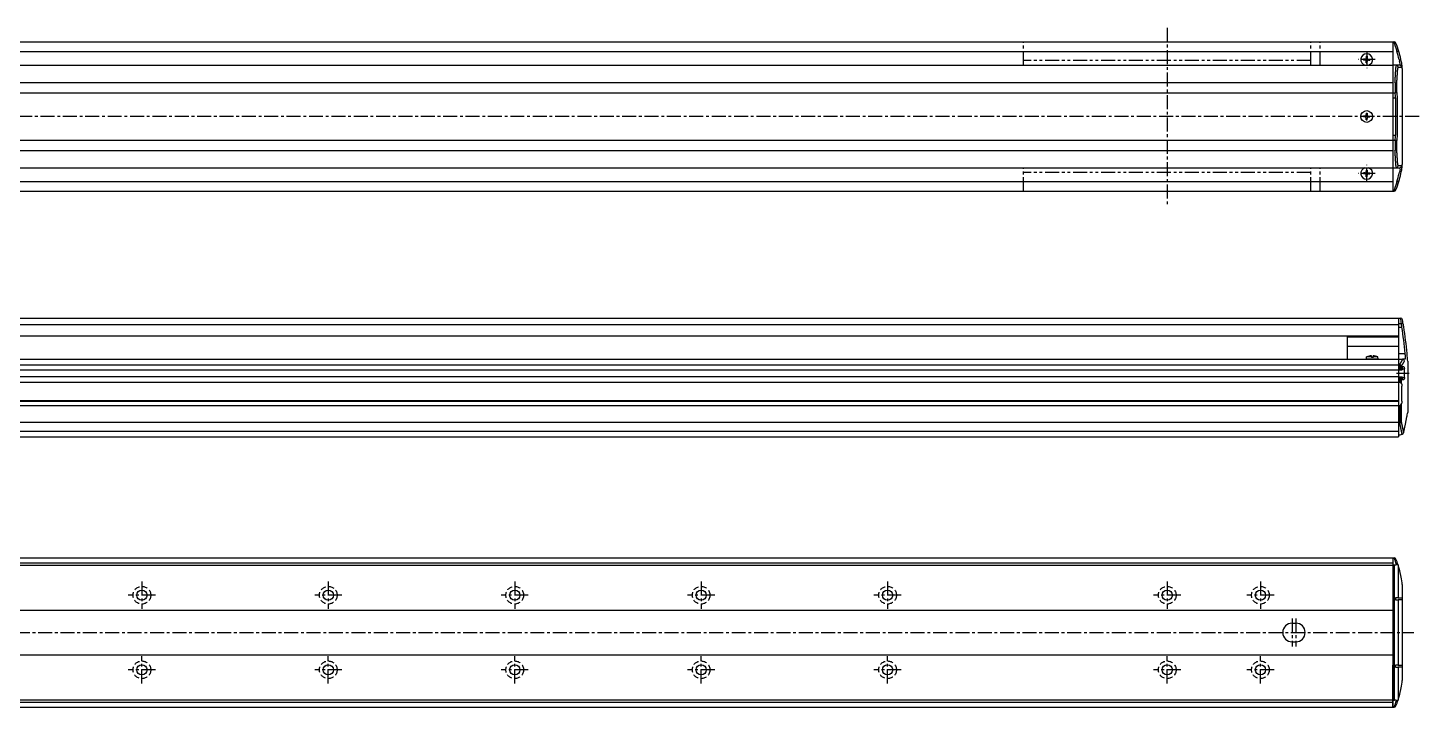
# Model space of a CAD drawing. Extents: x -708 to 784, y 143 to 576.
# Drawn here: x 38 to 784, y 212 to 576 of the extents above; entities that cross this region are included whole.
import ezdxf

# ---------------------------------------------------------------- set-up
doc = ezdxf.new("R2010")
doc.units = 0
for name, pattern in [('CENTER', [12, 7.5, -1.5, 1.5, -1.5]), ('DASHED', [4.5, 3, -1.5]), ('PHANTOM', [15, 7.5, -1.5, 1.5, -1.5, 1.5, -1.5])]:
    doc.linetypes.add(name, pattern=pattern)
doc.layers.get('0').update_dxf_attribs({"linetype": 'CONTINUOUS'})
doc.layers.add('CENTER', color=1, linetype='CENTER')

# ---------------------------------------------------------------- blocks, each defined once
blk = doc.blocks.new('DTL0004')
at = {"color": 0, "linetype": 'CONTINUOUS'}
for p, q in [((-3.15, 0), (-3.04, 1.3)), ((3.15, 0), (-3.15, 0)), ((-0.4, 1.3), (-3.04, 1.3)), ((-0.4, 1.89), (-0.4, 0.9)), ((0.4, 0.9), (-0.4, 0.9)), ((0.4, 1.89), (0.4, 0.9)), ((3.04, 1.3), (0.4, 1.3)), ((3.15, 0), (3.04, 1.3))]:
    blk.add_line(p, q, dxfattribs=at)
for start, end in [(92.87228, 112.35653), (67.64347, 87.12772)]:
    blk.add_arc((0, -6.08), 7.98, start, end, dxfattribs=at)
at = {"color": 0}
blk.add_point((0, 0), dxfattribs=at)
blk.add_point((0, 0), dxfattribs=at)

msp = doc.modelspace()

# ---------------------------------------------------------------- linework, layer by layer
at = {"color": 7, "linetype": 'CONTINUOUS'}
for p, q in [((-537.79, 568.36), (770.21, 568.36)), ((770.21, 568.36), (770.21, 488.36)), ((770.21, 568.36), (770.79, 568.36)), ((770.99, 568.36), (770.79, 568.36)), ((-223.79, 563.16), (770.21, 563.16)), ((755.96, 560.61), (755.96, 559.86)), ((755.96, 560.61), (756.46, 560.61)), ((756.46, 560.61), (756.46, 559.86)), ((772.6, 563.19), (772.45, 563.17)), ((-537.79, 555.86), (770.21, 555.86)), ((754.46, 559.11), (754.46, 558.61)), ((755.21, 559.11), (754.46, 559.11)), ((755.21, 558.61), (754.46, 558.61)), ((755.96, 557.11), (755.96, 557.87)), ((755.96, 557.11), (756.46, 557.11)), ((756.46, 557.11), (756.46, 557.87)), ((757.2, 559.11), (757.96, 559.11)), ((757.2, 558.61), (757.96, 558.61)), ((757.96, 559.11), (757.96, 558.61)), ((773.88, 555.86), (770.21, 555.86)), ((773.04, 554.86), (774.87, 554.86)), ((773.59, 558.86), (773.81, 558.13)), ((774.79, 558.09), (774.57, 559.08)), ((775.11, 555.98), (775.11, 555.99)), ((775.21, 554.01), (775.21, 502.71)), ((-537.79, 546.63), (770.21, 546.63)), ((771.39, 546.61), (771.4, 546.61)), ((771.4, 546.61), (771.4, 541.12)), ((772.38, 541.7), (772.38, 546.44)), ((-537.79, 541.1), (770.21, 541.1)), ((770.21, 541.11), (771.29, 541.11)), ((770.21, 538.36), (771.72, 538.36)), ((771.4, 541.12), (771.29, 541.11)), ((771.72, 538.36), (771.72, 518.36)), ((772.71, 518.36), (772.71, 538.36)), ((755.96, 530.11), (755.96, 529.36)), ((755.96, 530.11), (756.46, 530.11)), ((756.46, 530.11), (756.46, 529.36)), ((754.46, 528.61), (754.46, 528.11)), ((755.21, 528.61), (754.46, 528.61)), ((755.21, 528.11), (754.46, 528.11)), ((755.96, 526.61), (755.96, 527.37)), ((755.96, 526.61), (756.46, 526.61)), ((756.46, 526.61), (756.46, 527.37)), ((757.2, 528.61), (757.96, 528.61)), ((757.2, 528.11), (757.96, 528.11)), ((757.96, 528.61), (757.96, 528.11)), ((-537.79, 515.63), (770.21, 515.63)), ((770.21, 518.36), (771.72, 518.36)), ((770.21, 515.61), (771.29, 515.61)), ((771.29, 515.61), (771.4, 515.61)), ((771.4, 515.61), (771.4, 510.11)), ((772.38, 510.29), (772.38, 515.02)), ((-537.79, 510.09), (770.21, 510.09)), ((771.4, 510.11), (771.39, 510.11)), ((-537.79, 500.86), (770.21, 500.86)), ((770.21, 500.86), (773.88, 500.86)), ((774.87, 501.86), (773.04, 501.86)), ((775.11, 500.73), (775.11, 500.75)), ((-223.79, 493.56), (770.21, 493.56)), ((754.46, 498.11), (754.46, 497.61)), ((755.21, 498.11), (754.46, 498.11)), ((755.21, 497.61), (754.46, 497.61)), ((755.96, 499.61), (755.96, 498.86)), ((755.96, 499.61), (756.46, 499.61)), ((755.96, 496.11), (755.96, 496.87)), ((755.96, 496.11), (756.46, 496.11)), ((756.46, 499.61), (756.46, 498.86)), ((756.46, 496.11), (756.46, 496.87)), ((757.2, 498.11), (757.96, 498.11)), ((757.2, 497.61), (757.96, 497.61)), ((757.96, 498.11), (757.96, 497.61)), ((772.6, 493.54), (772.45, 493.56)), ((773.59, 497.86), (773.81, 498.6)), ((774.57, 497.64), (774.79, 498.64)), ((-537.79, 488.36), (770.21, 488.36)), ((770.21, 488.36), (770.79, 488.36)), ((770.79, 488.36), (770.99, 488.36)), ((-223.79, 420.28), (773.21, 420.28)), ((773.21, 420.28), (773.21, 357.78)), ((773.21, 420.28), (773.21, 410.78)), ((773.21, 420.28), (774.39, 420.28)), ((773.21, 420.28), (773.21, 410.78)), ((774.4, 420.28), (774.39, 420.28)), ((-223.79, 416.92), (773.21, 416.92)), ((-223.79, 410.78), (773.21, 410.78)), ((745.71, 410.78), (745.71, 398.28)), ((773.21, 417.39), (774.9, 417.39)), ((773.21, 415.51), (775.06, 415.51)), ((745.71, 410.31), (773.21, 410.31)), ((745.71, 405.32), (773.21, 405.32)), ((-537.79, 398.28), (773.21, 398.28)), ((773.21, 401.28), (776.88, 401.28)), ((773.21, 398.28), (775.45, 398.28)), ((773.21, 398.28), (773.21, 356.78)), ((776.59, 398.28), (775.45, 398.28)), ((775.45, 398.28), (775.6, 398.27)), ((776.81, 398.37), (776.59, 398.28)), ((778.11, 398.6), (778.11, 398.59)), ((778.21, 397.28), (778.21, 369.78)), ((-537.79, 395.28), (773.21, 395.28)), ((-537.79, 392.53), (773.21, 392.53)), ((-537.79, 389.03), (773.21, 389.03)), ((773.21, 395.28), (773.79, 395.28)), ((773.21, 392.68), (775.17, 392.68)), ((773.21, 388.88), (775.17, 388.88)), ((773.79, 395.28), (773.99, 395.26)), ((773.99, 395.26), (773.99, 392.68)), ((773.99, 388.88), (773.99, 386.02)), ((774.92, 392.68), (774.92, 394.7)), ((774.92, 385.21), (774.92, 388.88)), ((776.12, 394.13), (775.17, 394.13)), ((775.17, 394.13), (775.17, 392.68)), ((775.17, 393.13), (776.44, 393.13)), ((775.17, 388.88), (775.17, 387.43)), ((775.17, 388.43), (776.44, 388.43)), ((776.44, 388.43), (776.44, 393.13)), ((-537.79, 386.02), (773.21, 386.02)), ((773.21, 386.02), (773.99, 386.02)), ((775.06, 375.78), (775.06, 383.78)), ((775.17, 387.43), (776.12, 387.43)), ((-537.79, 376.08), (773.21, 376.08)), ((-537.79, 375.78), (773.21, 375.78)), ((-537.79, 373.54), (773.21, 373.54)), ((773.21, 373.54), (773.99, 373.54)), ((773.99, 373.54), (773.99, 364.28)), ((774.92, 364.55), (774.92, 374.35)), ((-537.79, 364.55), (773.21, 364.55)), ((-537.79, 359.78), (773.21, 359.78)), ((773.21, 364.28), (773.93, 364.28)), ((773.99, 364.28), (773.93, 364.28)), ((776.09, 359.31), (776.05, 359.17)), ((-537.79, 356.78), (773.21, 356.78)), ((773.21, 357.78), (774.15, 357.78)), ((-537.79, 291.83), (770.21, 291.83)), ((770.21, 291.83), (770.21, 211.83)), ((770.21, 291.83), (770.21, 269.38)), ((770.21, 291.83), (770.93, 291.83)), ((770.93, 291.83), (770.99, 291.83)), ((-537.79, 289.23), (770.21, 289.23)), ((-537.79, 287.83), (770.21, 287.83)), ((770.21, 288.08), (771.15, 288.08)), ((771.15, 215.58), (771.15, 288.08)), ((773.05, 288.04), (773.09, 287.91)), ((773.09, 287.91), (773.09, 270.33)), ((775.21, 277.48), (775.21, 226.18)), ((770.66, 270.33), (770.21, 270.33)), ((770.21, 269.38), (770.66, 269.37)), ((770.66, 270.33), (770.66, 233.33)), ((773.09, 270.33), (771.71, 270.33)), ((771.71, 270.33), (771.71, 269.33)), ((771.71, 269.33), (773.09, 269.33)), ((773.09, 270.33), (775.04, 270.33)), ((773.09, 269.33), (773.09, 234.33)), ((775.04, 269.33), (773.09, 269.33)), ((775.04, 270.33), (775.21, 270.27)), ((775.21, 269.27), (775.04, 269.33)), ((-537.79, 263.83), (770.21, 263.83)), ((716.21, 256.83), (718.21, 256.83)), ((716.21, 246.83), (718.21, 246.83)), ((-537.79, 239.83), (770.21, 239.83)), ((770.66, 234.29), (770.21, 234.28)), ((770.21, 211.83), (770.21, 234.28)), ((770.66, 233.33), (770.21, 233.33)), ((773.09, 234.33), (771.71, 234.33)), ((771.71, 233.33), (771.71, 234.33)), ((771.71, 233.33), (773.09, 233.33)), ((773.09, 234.33), (775.04, 234.33)), ((773.09, 233.33), (773.09, 215.75)), ((775.04, 233.33), (773.09, 233.33)), ((775.04, 234.33), (775.21, 234.39)), ((775.21, 233.39), (775.04, 233.33)), ((-537.79, 215.83), (770.21, 215.83)), ((-537.79, 214.43), (770.21, 214.43)), ((-537.79, 211.83), (770.21, 211.83)), ((770.21, 215.58), (771.15, 215.58)), ((770.21, 211.83), (770.93, 211.83)), ((770.99, 211.83), (770.93, 211.83)), ((773.09, 215.75), (773.05, 215.62))]:
    msp.add_line(p, q, dxfattribs=at)
at = {"color": 3, "linetype": 'PHANTOM'}
for p, q in [((572.21, 555.86), (572.21, 568.36)), ((726.21, 555.86), (726.21, 568.36)), ((731.21, 555.86), (731.21, 568.36)), ((726.21, 558.36), (572.21, 558.36)), ((572.21, 488.36), (572.21, 500.86)), ((726.21, 488.36), (726.21, 500.86)), ((731.21, 488.36), (731.21, 500.86)), ((726.21, 498.36), (572.21, 498.36))]:
    msp.add_line(p, q, dxfattribs=at)
at = {"color": 7, "linetype": 'CONTINUOUS'}
for points in [[(773.49, 563.19), (773.49, 563.19), (773.48, 563.21), (773.37, 563.27), (773.17, 563.28), (772.9, 563.25), (772.6, 563.19)], [(774.11, 556.67), (774.02, 557.22), (773.81, 558.13)], [(774.11, 500.06), (774.02, 499.5), (773.81, 498.6)], [(773.49, 493.54), (773.49, 493.54), (773.48, 493.52), (773.37, 493.46), (773.17, 493.45), (772.9, 493.48), (772.6, 493.54)], [(775.06, 415.51), (775.02, 415.94), (774.97, 416.56), (774.93, 417.06), (774.9, 417.39)], [(776.81, 398.37), (777.02, 398.77), (777.11, 399.24)], [(776.12, 394.13), (776.13, 394.13), (776.24, 394.06), (776.33, 393.89), (776.39, 393.65), (776.43, 393.36), (776.44, 393.13)], [(776.44, 388.43), (776.43, 388.33), (776.41, 388.01), (776.35, 387.72), (776.25, 387.52), (776.15, 387.43), (776.12, 387.43)], [(774.92, 385.21), (775, 384.72), (775.06, 383.78)], [(775.06, 375.78), (775.04, 375.24), (774.92, 374.35)], [(776.09, 359.31), (777.01, 363.4), (777.79, 367.36)], [(773.05, 288.04), (773.01, 288.14), (772.86, 288.27), (772.6, 288.32), (772.21, 288.25)], [(774.79, 281.56), (774.01, 284.83), (773.09, 287.91)], [(773.09, 215.75), (774.01, 218.84), (774.79, 222.1)], [(772.21, 215.41), (772.42, 215.35), (772.73, 215.35), (772.95, 215.45), (773.05, 215.62)]]:
    msp.add_lwpolyline(points, dxfattribs=at)
for points in [[(771.39, 546.61, 0), (771.39, 546.68, 0), (771.39, 546.74, 0), (771.4, 546.8, 0), (771.4, 546.86, 0), (771.41, 546.92, 0), (771.41, 546.99, 0), (771.41, 547.05, 0), (771.42, 547.11, 0), (771.42, 547.17, 0), (771.43, 547.23, 0), (771.43, 547.29, 0), (771.44, 547.36, 0), (771.44, 547.42, 0), (771.44, 547.48, 0), (771.45, 547.54, 0), (771.45, 547.6, 0), (771.46, 547.67, 0), (771.46, 547.73, 0), (771.46, 547.79, 0), (771.47, 547.85, 0), (771.47, 547.91, 0), (771.48, 547.98, 0), (771.48, 548.04, 0), (771.49, 548.1, 0), (771.49, 548.16, 0), (771.49, 548.22, 0), (771.5, 548.29, 0), (771.5, 548.35, 0), (771.51, 548.41, 0), (771.51, 548.47, 0), (771.51, 548.53, 0), (771.52, 548.6, 0), (771.52, 548.66, 0), (771.53, 548.72, 0), (771.53, 548.78, 0), (771.53, 548.84, 0), (771.54, 548.9, 0), (771.54, 548.97, 0), (771.55, 549.03, 0), (771.55, 549.09, 0), (771.55, 549.15, 0), (771.56, 549.22, 0), (771.56, 549.28, 0), (771.57, 549.34, 0), (771.57, 549.4, 0), (771.58, 549.46, 0), (771.58, 549.52, 0), (771.58, 549.59, 0), (771.59, 549.65, 0), (771.59, 549.71, 0), (771.6, 549.77, 0), (771.6, 549.84, 0), (771.6, 549.9, 0), (771.61, 549.96, 0), (771.61, 550.02, 0), (771.61, 550.08, 0), (771.62, 550.14, 0), (771.62, 550.21, 0), (771.63, 550.27, 0), (771.63, 550.33, 0), (771.63, 550.39, 0), (771.64, 550.45, 0), (771.64, 550.52, 0), (771.65, 550.58, 0), (771.65, 550.64, 0), (771.65, 550.7, 0), (771.66, 550.76, 0), (771.66, 550.83, 0), (771.67, 550.89, 0), (771.67, 550.95, 0), (771.67, 551.01, 0), (771.68, 551.07, 0), (771.68, 551.14, 0), (771.69, 551.2, 0), (771.69, 551.26, 0), (771.69, 551.32, 0), (771.7, 551.38, 0), (771.7, 551.45, 0), (771.71, 551.51, 0), (771.71, 551.57, 0), (771.71, 551.63, 0), (771.72, 551.69, 0), (771.72, 551.76, 0), (771.73, 551.82, 0), (771.73, 551.88, 0), (771.74, 551.94, 0), (771.74, 552, 0), (771.74, 552.07, 0), (771.75, 552.13, 0), (771.75, 552.19, 0), (771.75, 552.25, 0), (771.76, 552.31, 0), (771.76, 552.38, 0), (771.77, 552.44, 0), (771.77, 552.5, 0), (771.77, 552.56, 0), (771.78, 552.62, 0), (771.78, 552.69, 0), (771.79, 552.75, 0), (771.79, 552.81, 0), (771.79, 552.87, 0), (771.8, 552.93, 0), (771.8, 553, 0), (771.8, 553.06, 0), (771.81, 553.12, 0), (771.81, 553.18, 0), (771.82, 553.24, 0), (771.82, 553.31, 0), (771.83, 553.37, 0), (771.83, 553.43, 0), (771.83, 553.49, 0), (771.84, 553.55, 0), (771.84, 553.62, 0), (771.84, 553.68, 0), (771.85, 553.74, 0), (771.85, 553.8, 0), (771.86, 553.87, 0), (771.86, 553.93, 0), (771.86, 553.99, 0), (771.87, 554.05, 0), (771.87, 554.11, 0), (771.88, 554.17, 0), (771.88, 554.24, 0), (771.88, 554.3, 0), (771.89, 554.36, 0), (771.89, 554.42, 0), (771.89, 554.49, 0), (771.9, 554.55, 0)], [(772.38, 546.44, 0), (772.38, 546.5, 0), (772.39, 546.56, 0), (772.39, 546.62, 0), (772.4, 546.68, 0), (772.4, 546.74, 0), (772.4, 546.8, 0), (772.41, 546.86, 0), (772.41, 546.92, 0), (772.42, 546.98, 0), (772.42, 547.04, 0), (772.42, 547.1, 0), (772.43, 547.16, 0), (772.43, 547.23, 0), (772.44, 547.29, 0), (772.44, 547.35, 0), (772.45, 547.41, 0), (772.45, 547.47, 0), (772.45, 547.53, 0), (772.46, 547.59, 0), (772.46, 547.65, 0), (772.47, 547.71, 0), (772.47, 547.77, 0), (772.47, 547.83, 0), (772.48, 547.89, 0), (772.48, 547.95, 0), (772.49, 548.01, 0), (772.49, 548.07, 0), (772.49, 548.13, 0), (772.5, 548.2, 0), (772.5, 548.26, 0), (772.51, 548.32, 0), (772.51, 548.38, 0), (772.51, 548.44, 0), (772.52, 548.5, 0), (772.52, 548.56, 0), (772.53, 548.62, 0), (772.53, 548.68, 0), (772.53, 548.74, 0), (772.54, 548.8, 0), (772.54, 548.86, 0), (772.55, 548.92, 0), (772.55, 548.98, 0), (772.55, 549.04, 0), (772.56, 549.11, 0), (772.56, 549.17, 0), (772.57, 549.23, 0), (772.57, 549.29, 0), (772.57, 549.35, 0), (772.58, 549.41, 0), (772.58, 549.47, 0), (772.59, 549.53, 0), (772.59, 549.59, 0), (772.59, 549.65, 0), (772.6, 549.71, 0), (772.6, 549.77, 0), (772.61, 549.83, 0), (772.61, 549.89, 0), (772.61, 549.96, 0), (772.62, 550.02, 0), (772.62, 550.08, 0), (772.63, 550.14, 0), (772.63, 550.2, 0), (772.63, 550.26, 0), (772.64, 550.32, 0), (772.64, 550.38, 0), (772.64, 550.44, 0), (772.65, 550.5, 0), (772.65, 550.56, 0), (772.66, 550.62, 0), (772.66, 550.68, 0), (772.66, 550.74, 0), (772.67, 550.8, 0), (772.67, 550.87, 0), (772.68, 550.93, 0), (772.68, 550.99, 0), (772.68, 551.05, 0), (772.69, 551.11, 0), (772.69, 551.17, 0), (772.7, 551.23, 0), (772.7, 551.29, 0), (772.7, 551.35, 0), (772.71, 551.41, 0), (772.71, 551.47, 0), (772.72, 551.53, 0), (772.72, 551.59, 0), (772.72, 551.65, 0), (772.73, 551.71, 0), (772.73, 551.78, 0), (772.74, 551.84, 0), (772.74, 551.9, 0), (772.74, 551.96, 0), (772.75, 552.02, 0), (772.75, 552.08, 0), (772.75, 552.14, 0), (772.76, 552.2, 0), (772.76, 552.26, 0), (772.77, 552.32, 0), (772.77, 552.38, 0), (772.77, 552.44, 0), (772.78, 552.5, 0), (772.78, 552.57, 0), (772.78, 552.63, 0), (772.79, 552.69, 0), (772.79, 552.75, 0), (772.8, 552.81, 0), (772.8, 552.87, 0), (772.8, 552.93, 0), (772.81, 552.99, 0), (772.81, 553.05, 0), (772.82, 553.11, 0), (772.82, 553.17, 0), (772.82, 553.23, 0), (772.83, 553.29, 0), (772.83, 553.35, 0), (772.84, 553.42, 0), (772.84, 553.48, 0), (772.84, 553.54, 0), (772.85, 553.6, 0), (772.85, 553.66, 0), (772.85, 553.72, 0), (772.86, 553.78, 0), (772.86, 553.84, 0), (772.87, 553.9, 0), (772.87, 553.96, 0), (772.87, 554.02, 0), (772.88, 554.08, 0), (772.88, 554.14, 0), (772.88, 554.21, 0)], [(771.9, 502.18, 0), (771.89, 502.24, 0), (771.89, 502.3, 0), (771.89, 502.37, 0), (771.88, 502.43, 0), (771.88, 502.49, 0), (771.88, 502.55, 0), (771.87, 502.61, 0), (771.87, 502.68, 0), (771.86, 502.74, 0), (771.86, 502.8, 0), (771.86, 502.86, 0), (771.85, 502.92, 0), (771.85, 502.99, 0), (771.84, 503.05, 0), (771.84, 503.11, 0), (771.84, 503.17, 0), (771.83, 503.24, 0), (771.83, 503.3, 0), (771.83, 503.36, 0), (771.82, 503.42, 0), (771.82, 503.48, 0), (771.81, 503.54, 0), (771.81, 503.61, 0), (771.8, 503.67, 0), (771.8, 503.73, 0), (771.8, 503.79, 0), (771.79, 503.85, 0), (771.79, 503.92, 0), (771.79, 503.98, 0), (771.78, 504.04, 0), (771.78, 504.1, 0), (771.77, 504.17, 0), (771.77, 504.23, 0), (771.77, 504.29, 0), (771.76, 504.35, 0), (771.76, 504.41, 0), (771.75, 504.48, 0), (771.75, 504.54, 0), (771.75, 504.6, 0), (771.74, 504.66, 0), (771.74, 504.72, 0), (771.74, 504.79, 0), (771.73, 504.85, 0), (771.73, 504.91, 0), (771.72, 504.97, 0), (771.72, 505.03, 0), (771.71, 505.1, 0), (771.71, 505.16, 0), (771.71, 505.22, 0), (771.7, 505.28, 0), (771.7, 505.34, 0), (771.69, 505.4, 0), (771.69, 505.47, 0), (771.69, 505.53, 0), (771.68, 505.59, 0), (771.68, 505.65, 0), (771.67, 505.71, 0), (771.67, 505.78, 0), (771.67, 505.84, 0), (771.66, 505.9, 0), (771.66, 505.96, 0), (771.65, 506.02, 0), (771.65, 506.09, 0), (771.65, 506.15, 0), (771.64, 506.21, 0), (771.64, 506.27, 0), (771.63, 506.33, 0), (771.63, 506.4, 0), (771.63, 506.46, 0), (771.62, 506.52, 0), (771.62, 506.58, 0), (771.61, 506.64, 0), (771.61, 506.71, 0), (771.61, 506.77, 0), (771.6, 506.83, 0), (771.6, 506.89, 0), (771.6, 506.95, 0), (771.59, 507.02, 0), (771.59, 507.08, 0), (771.58, 507.14, 0), (771.58, 507.2, 0), (771.58, 507.26, 0), (771.57, 507.33, 0), (771.57, 507.39, 0), (771.56, 507.45, 0), (771.56, 507.51, 0), (771.55, 507.57, 0), (771.55, 507.64, 0), (771.55, 507.7, 0), (771.54, 507.76, 0), (771.54, 507.82, 0), (771.53, 507.88, 0), (771.53, 507.95, 0), (771.53, 508.01, 0), (771.52, 508.07, 0), (771.52, 508.13, 0), (771.51, 508.19, 0), (771.51, 508.26, 0), (771.51, 508.32, 0), (771.5, 508.38, 0), (771.5, 508.44, 0), (771.49, 508.5, 0), (771.49, 508.57, 0), (771.49, 508.63, 0), (771.48, 508.69, 0), (771.48, 508.75, 0), (771.47, 508.81, 0), (771.47, 508.88, 0), (771.46, 508.94, 0), (771.46, 509, 0), (771.46, 509.06, 0), (771.45, 509.12, 0), (771.45, 509.18, 0), (771.44, 509.25, 0), (771.44, 509.31, 0), (771.44, 509.37, 0), (771.43, 509.43, 0), (771.43, 509.49, 0), (771.42, 509.56, 0), (771.42, 509.62, 0), (771.41, 509.68, 0), (771.41, 509.74, 0), (771.41, 509.8, 0), (771.4, 509.87, 0), (771.4, 509.93, 0), (771.39, 509.99, 0), (771.39, 510.05, 0), (771.39, 510.11, 0)], [(772.88, 502.52, 0), (772.88, 502.58, 0), (772.88, 502.64, 0), (772.87, 502.7, 0), (772.87, 502.76, 0), (772.87, 502.83, 0), (772.86, 502.89, 0), (772.86, 502.95, 0), (772.85, 503.01, 0), (772.85, 503.07, 0), (772.85, 503.13, 0), (772.84, 503.19, 0), (772.84, 503.25, 0), (772.84, 503.31, 0), (772.83, 503.37, 0), (772.83, 503.43, 0), (772.82, 503.49, 0), (772.82, 503.55, 0), (772.82, 503.62, 0), (772.81, 503.68, 0), (772.81, 503.74, 0), (772.8, 503.8, 0), (772.8, 503.86, 0), (772.8, 503.92, 0), (772.79, 503.98, 0), (772.79, 504.04, 0), (772.78, 504.1, 0), (772.78, 504.16, 0), (772.78, 504.22, 0), (772.77, 504.28, 0), (772.77, 504.34, 0), (772.77, 504.4, 0), (772.76, 504.47, 0), (772.76, 504.53, 0), (772.75, 504.59, 0), (772.75, 504.65, 0), (772.75, 504.71, 0), (772.74, 504.77, 0), (772.74, 504.83, 0), (772.74, 504.89, 0), (772.73, 504.95, 0), (772.73, 505.01, 0), (772.72, 505.07, 0), (772.72, 505.13, 0), (772.72, 505.19, 0), (772.71, 505.25, 0), (772.71, 505.32, 0), (772.7, 505.38, 0), (772.7, 505.44, 0), (772.7, 505.5, 0), (772.69, 505.56, 0), (772.69, 505.62, 0), (772.68, 505.68, 0), (772.68, 505.74, 0), (772.68, 505.8, 0), (772.67, 505.86, 0), (772.67, 505.92, 0), (772.66, 505.98, 0), (772.66, 506.04, 0), (772.66, 506.11, 0), (772.65, 506.17, 0), (772.65, 506.23, 0), (772.64, 506.29, 0), (772.64, 506.35, 0), (772.64, 506.41, 0), (772.63, 506.47, 0), (772.63, 506.53, 0), (772.63, 506.59, 0), (772.62, 506.65, 0), (772.62, 506.71, 0), (772.61, 506.77, 0), (772.61, 506.83, 0), (772.61, 506.89, 0), (772.6, 506.95, 0), (772.6, 507.01, 0), (772.59, 507.08, 0), (772.59, 507.14, 0), (772.59, 507.2, 0), (772.58, 507.26, 0), (772.58, 507.32, 0), (772.57, 507.38, 0), (772.57, 507.44, 0), (772.57, 507.5, 0), (772.56, 507.56, 0), (772.56, 507.62, 0), (772.55, 507.68, 0), (772.55, 507.74, 0), (772.55, 507.8, 0), (772.54, 507.87, 0), (772.54, 507.93, 0), (772.53, 507.99, 0), (772.53, 508.05, 0), (772.53, 508.11, 0), (772.52, 508.17, 0), (772.52, 508.23, 0), (772.51, 508.29, 0), (772.51, 508.35, 0), (772.51, 508.41, 0), (772.5, 508.47, 0), (772.5, 508.53, 0), (772.49, 508.59, 0), (772.49, 508.65, 0), (772.49, 508.71, 0), (772.48, 508.77, 0), (772.48, 508.83, 0), (772.47, 508.9, 0), (772.47, 508.96, 0), (772.47, 509.02, 0), (772.46, 509.08, 0), (772.46, 509.14, 0), (772.45, 509.2, 0), (772.45, 509.26, 0), (772.45, 509.32, 0), (772.44, 509.38, 0), (772.44, 509.44, 0), (772.43, 509.5, 0), (772.43, 509.56, 0), (772.42, 509.62, 0), (772.42, 509.68, 0), (772.42, 509.75, 0), (772.41, 509.8, 0), (772.41, 509.87, 0), (772.4, 509.93, 0), (772.4, 509.99, 0), (772.4, 510.05, 0), (772.39, 510.11, 0), (772.39, 510.17, 0), (772.38, 510.23, 0), (772.38, 510.29, 0)], [(773.79, 395.28, 0), (773.8, 395.3, 0), (773.82, 395.33, 0), (773.84, 395.35, 0), (773.85, 395.37, 0), (773.87, 395.39, 0), (773.88, 395.42, 0), (773.9, 395.44, 0), (773.92, 395.46, 0), (773.93, 395.49, 0), (773.95, 395.51, 0), (773.96, 395.53, 0), (773.98, 395.56, 0), (774, 395.58, 0), (774.01, 395.6, 0), (774.03, 395.62, 0), (774.04, 395.65, 0), (774.06, 395.67, 0), (774.07, 395.69, 0), (774.09, 395.72, 0), (774.1, 395.74, 0), (774.12, 395.76, 0), (774.13, 395.79, 0), (774.15, 395.81, 0), (774.16, 395.83, 0), (774.18, 395.86, 0), (774.19, 395.88, 0), (774.21, 395.9, 0), (774.23, 395.93, 0), (774.24, 395.95, 0), (774.26, 395.97, 0), (774.27, 396, 0), (774.29, 396.02, 0), (774.3, 396.04, 0), (774.32, 396.06, 0), (774.33, 396.09, 0), (774.35, 396.11, 0), (774.36, 396.13, 0), (774.38, 396.16, 0), (774.39, 396.18, 0), (774.4, 396.2, 0), (774.42, 396.23, 0), (774.43, 396.25, 0), (774.45, 396.27, 0), (774.46, 396.3, 0), (774.48, 396.32, 0), (774.49, 396.34, 0), (774.51, 396.37, 0), (774.52, 396.39, 0), (774.54, 396.41, 0), (774.55, 396.44, 0), (774.57, 396.46, 0), (774.58, 396.48, 0), (774.6, 396.51, 0), (774.61, 396.53, 0), (774.62, 396.55, 0), (774.64, 396.58, 0), (774.65, 396.6, 0), (774.67, 396.62, 0), (774.68, 396.65, 0), (774.7, 396.67, 0), (774.71, 396.69, 0), (774.72, 396.72, 0), (774.74, 396.74, 0), (774.75, 396.76, 0), (774.77, 396.79, 0), (774.78, 396.81, 0), (774.79, 396.83, 0), (774.81, 396.86, 0), (774.82, 396.88, 0), (774.84, 396.9, 0), (774.85, 396.93, 0), (774.86, 396.95, 0), (774.88, 396.97, 0), (774.89, 397, 0), (774.91, 397.02, 0), (774.92, 397.04, 0), (774.93, 397.07, 0), (774.95, 397.09, 0), (774.96, 397.11, 0), (774.98, 397.14, 0), (774.99, 397.16, 0), (775, 397.18, 0), (775.01, 397.21, 0), (775.03, 397.23, 0), (775.04, 397.25, 0), (775.06, 397.28, 0), (775.07, 397.3, 0), (775.08, 397.32, 0), (775.1, 397.35, 0), (775.11, 397.37, 0), (775.12, 397.39, 0), (775.14, 397.42, 0), (775.15, 397.44, 0), (775.16, 397.47, 0), (775.18, 397.49, 0), (775.19, 397.51, 0), (775.2, 397.54, 0), (775.21, 397.56, 0), (775.23, 397.58, 0), (775.24, 397.61, 0), (775.25, 397.63, 0), (775.27, 397.65, 0), (775.28, 397.68, 0), (775.29, 397.7, 0), (775.31, 397.73, 0), (775.32, 397.75, 0), (775.33, 397.77, 0), (775.35, 397.8, 0), (775.36, 397.82, 0), (775.37, 397.84, 0), (775.38, 397.87, 0), (775.4, 397.89, 0), (775.41, 397.91, 0), (775.42, 397.94, 0), (775.43, 397.96, 0), (775.45, 397.99, 0), (775.46, 398.01, 0), (775.47, 398.03, 0), (775.48, 398.06, 0), (775.5, 398.08, 0), (775.51, 398.1, 0), (775.52, 398.13, 0), (775.53, 398.15, 0), (775.55, 398.17, 0), (775.56, 398.2, 0), (775.57, 398.22, 0), (775.58, 398.25, 0), (775.6, 398.27, 0)], [(774.92, 394.7, 0), (774.93, 394.72, 0), (774.95, 394.74, 0), (774.96, 394.76, 0), (774.97, 394.78, 0), (774.99, 394.8, 0), (775, 394.82, 0), (775.01, 394.84, 0), (775.03, 394.86, 0), (775.04, 394.88, 0), (775.05, 394.9, 0), (775.07, 394.92, 0), (775.08, 394.94, 0), (775.1, 394.96, 0), (775.11, 394.98, 0), (775.12, 395, 0), (775.13, 395.02, 0), (775.15, 395.04, 0), (775.16, 395.06, 0), (775.17, 395.08, 0), (775.19, 395.1, 0), (775.2, 395.12, 0), (775.21, 395.14, 0), (775.23, 395.16, 0), (775.24, 395.18, 0), (775.25, 395.2, 0), (775.27, 395.22, 0), (775.28, 395.24, 0), (775.29, 395.26, 0), (775.31, 395.28, 0), (775.32, 395.3, 0), (775.33, 395.32, 0), (775.35, 395.34, 0), (775.36, 395.36, 0), (775.37, 395.38, 0), (775.38, 395.4, 0), (775.4, 395.42, 0), (775.41, 395.44, 0), (775.42, 395.46, 0), (775.44, 395.48, 0), (775.45, 395.5, 0), (775.46, 395.52, 0), (775.47, 395.54, 0), (775.49, 395.56, 0), (775.5, 395.58, 0), (775.51, 395.6, 0), (775.52, 395.62, 0), (775.54, 395.64, 0), (775.55, 395.66, 0), (775.56, 395.68, 0), (775.58, 395.7, 0), (775.59, 395.72, 0), (775.6, 395.74, 0), (775.61, 395.76, 0), (775.62, 395.78, 0), (775.64, 395.8, 0), (775.65, 395.82, 0), (775.66, 395.84, 0), (775.67, 395.86, 0), (775.69, 395.88, 0), (775.7, 395.9, 0), (775.71, 395.92, 0), (775.72, 395.94, 0), (775.74, 395.96, 0), (775.75, 395.98, 0), (775.76, 396, 0), (775.77, 396.02, 0), (775.79, 396.04, 0), (775.8, 396.06, 0), (775.81, 396.08, 0), (775.82, 396.1, 0), (775.84, 396.12, 0), (775.85, 396.14, 0), (775.86, 396.16, 0), (775.87, 396.18, 0), (775.88, 396.2, 0), (775.89, 396.22, 0), (775.91, 396.24, 0), (775.92, 396.26, 0), (775.93, 396.29, 0), (775.94, 396.31, 0), (775.95, 396.32, 0), (775.97, 396.35, 0), (775.98, 396.37, 0), (775.99, 396.39, 0), (776, 396.41, 0), (776.01, 396.43, 0), (776.02, 396.45, 0), (776.04, 396.47, 0), (776.05, 396.49, 0), (776.06, 396.51, 0), (776.07, 396.53, 0), (776.08, 396.55, 0), (776.1, 396.57, 0), (776.11, 396.59, 0), (776.12, 396.61, 0), (776.13, 396.63, 0), (776.14, 396.65, 0), (776.15, 396.67, 0), (776.16, 396.69, 0), (776.18, 396.71, 0), (776.19, 396.73, 0), (776.2, 396.75, 0), (776.21, 396.77, 0), (776.22, 396.79, 0), (776.23, 396.81, 0), (776.25, 396.83, 0), (776.26, 396.85, 0), (776.27, 396.87, 0), (776.28, 396.89, 0), (776.29, 396.91, 0), (776.3, 396.93, 0), (776.31, 396.95, 0), (776.32, 396.97, 0), (776.34, 396.99, 0), (776.35, 397.01, 0), (776.36, 397.04, 0), (776.37, 397.06, 0), (776.38, 397.08, 0), (776.39, 397.1, 0), (776.4, 397.12, 0), (776.41, 397.14, 0), (776.42, 397.16, 0), (776.43, 397.18, 0), (776.44, 397.2, 0), (776.46, 397.22, 0), (776.47, 397.24, 0), (776.48, 397.26, 0), (776.49, 397.28, 0)], [(775.21, 358.09, 0), (775.2, 358.13, 0), (775.19, 358.18, 0), (775.19, 358.23, 0), (775.18, 358.28, 0), (775.17, 358.33, 0), (775.16, 358.38, 0), (775.15, 358.43, 0), (775.14, 358.48, 0), (775.13, 358.53, 0), (775.12, 358.57, 0), (775.11, 358.62, 0), (775.1, 358.67, 0), (775.09, 358.72, 0), (775.08, 358.77, 0), (775.08, 358.82, 0), (775.07, 358.87, 0), (775.06, 358.92, 0), (775.05, 358.97, 0), (775.04, 359.01, 0), (775.03, 359.06, 0), (775.02, 359.11, 0), (775.01, 359.16, 0), (775, 359.21, 0), (774.99, 359.26, 0), (774.98, 359.31, 0), (774.97, 359.36, 0), (774.96, 359.4, 0), (774.95, 359.45, 0), (774.94, 359.5, 0), (774.93, 359.55, 0), (774.92, 359.6, 0), (774.91, 359.65, 0), (774.9, 359.7, 0), (774.9, 359.75, 0), (774.89, 359.79, 0), (774.88, 359.84, 0), (774.87, 359.89, 0), (774.86, 359.94, 0), (774.85, 359.99, 0), (774.84, 360.04, 0), (774.83, 360.09, 0), (774.82, 360.13, 0), (774.81, 360.18, 0), (774.8, 360.23, 0), (774.79, 360.28, 0), (774.78, 360.33, 0), (774.77, 360.38, 0), (774.76, 360.43, 0), (774.75, 360.47, 0), (774.74, 360.52, 0), (774.73, 360.57, 0), (774.72, 360.62, 0), (774.71, 360.67, 0), (774.7, 360.72, 0), (774.69, 360.76, 0), (774.68, 360.81, 0), (774.67, 360.86, 0), (774.66, 360.91, 0), (774.65, 360.96, 0), (774.64, 361.01, 0), (774.63, 361.06, 0), (774.62, 361.1, 0), (774.61, 361.15, 0), (774.6, 361.2, 0), (774.59, 361.25, 0), (774.58, 361.3, 0), (774.57, 361.35, 0), (774.56, 361.39, 0), (774.55, 361.44, 0), (774.54, 361.49, 0), (774.53, 361.54, 0), (774.52, 361.59, 0), (774.51, 361.64, 0), (774.5, 361.68, 0), (774.49, 361.73, 0), (774.48, 361.78, 0), (774.47, 361.83, 0), (774.46, 361.88, 0), (774.45, 361.93, 0), (774.44, 361.97, 0), (774.43, 362.02, 0), (774.42, 362.07, 0), (774.41, 362.12, 0), (774.4, 362.17, 0), (774.39, 362.21, 0), (774.38, 362.26, 0), (774.37, 362.31, 0), (774.36, 362.36, 0), (774.35, 362.41, 0), (774.34, 362.46, 0), (774.33, 362.5, 0), (774.32, 362.55, 0), (774.31, 362.6, 0), (774.3, 362.65, 0), (774.29, 362.7, 0), (774.28, 362.75, 0), (774.26, 362.79, 0), (774.25, 362.84, 0), (774.24, 362.89, 0), (774.23, 362.94, 0), (774.22, 362.99, 0), (774.21, 363.03, 0), (774.2, 363.08, 0), (774.19, 363.13, 0), (774.18, 363.18, 0), (774.17, 363.23, 0), (774.16, 363.27, 0), (774.15, 363.32, 0), (774.14, 363.37, 0), (774.13, 363.42, 0), (774.12, 363.47, 0), (774.11, 363.51, 0), (774.1, 363.56, 0), (774.09, 363.61, 0), (774.08, 363.66, 0), (774.06, 363.7, 0), (774.05, 363.75, 0), (774.04, 363.8, 0), (774.03, 363.85, 0), (774.02, 363.9, 0), (774.01, 363.94, 0), (774, 363.99, 0), (773.99, 364.04, 0), (773.98, 364.09, 0), (773.97, 364.14, 0), (773.96, 364.18, 0), (773.95, 364.23, 0), (773.93, 364.28, 0)], [(776.05, 359.17, 0), (776.04, 359.21, 0), (776.04, 359.25, 0), (776.03, 359.3, 0), (776.02, 359.34, 0), (776.01, 359.38, 0), (776, 359.43, 0), (776, 359.47, 0), (775.99, 359.51, 0), (775.98, 359.55, 0), (775.97, 359.59, 0), (775.96, 359.64, 0), (775.95, 359.68, 0), (775.95, 359.72, 0), (775.94, 359.76, 0), (775.93, 359.81, 0), (775.92, 359.85, 0), (775.91, 359.89, 0), (775.9, 359.93, 0), (775.9, 359.98, 0), (775.89, 360.02, 0), (775.88, 360.06, 0), (775.87, 360.1, 0), (775.86, 360.14, 0), (775.85, 360.19, 0), (775.85, 360.23, 0), (775.84, 360.27, 0), (775.83, 360.31, 0), (775.82, 360.36, 0), (775.81, 360.4, 0), (775.8, 360.44, 0), (775.79, 360.48, 0), (775.79, 360.52, 0), (775.78, 360.57, 0), (775.77, 360.61, 0), (775.76, 360.65, 0), (775.75, 360.69, 0), (775.74, 360.74, 0), (775.74, 360.78, 0), (775.73, 360.82, 0), (775.72, 360.86, 0), (775.71, 360.9, 0), (775.7, 360.95, 0), (775.69, 360.99, 0), (775.68, 361.03, 0), (775.67, 361.07, 0), (775.67, 361.12, 0), (775.66, 361.16, 0), (775.65, 361.2, 0), (775.64, 361.24, 0), (775.63, 361.28, 0), (775.62, 361.33, 0), (775.61, 361.37, 0), (775.61, 361.41, 0), (775.6, 361.45, 0), (775.59, 361.49, 0), (775.58, 361.54, 0), (775.57, 361.58, 0), (775.56, 361.62, 0), (775.55, 361.66, 0), (775.54, 361.7, 0), (775.53, 361.75, 0), (775.53, 361.79, 0), (775.52, 361.83, 0), (775.51, 361.87, 0), (775.5, 361.91, 0), (775.49, 361.96, 0), (775.48, 362, 0), (775.47, 362.04, 0), (775.46, 362.08, 0), (775.45, 362.12, 0), (775.45, 362.17, 0), (775.44, 362.21, 0), (775.43, 362.25, 0), (775.42, 362.29, 0), (775.41, 362.33, 0), (775.4, 362.38, 0), (775.39, 362.42, 0), (775.38, 362.46, 0), (775.37, 362.5, 0), (775.37, 362.54, 0), (775.36, 362.59, 0), (775.35, 362.63, 0), (775.34, 362.67, 0), (775.33, 362.71, 0), (775.32, 362.75, 0), (775.31, 362.8, 0), (775.3, 362.84, 0), (775.29, 362.88, 0), (775.28, 362.92, 0), (775.27, 362.96, 0), (775.26, 363, 0), (775.26, 363.05, 0), (775.25, 363.09, 0), (775.24, 363.13, 0), (775.23, 363.17, 0), (775.22, 363.21, 0), (775.21, 363.25, 0), (775.2, 363.3, 0), (775.19, 363.34, 0), (775.18, 363.38, 0), (775.17, 363.42, 0), (775.16, 363.46, 0), (775.15, 363.51, 0), (775.14, 363.55, 0), (775.14, 363.59, 0), (775.13, 363.63, 0), (775.12, 363.67, 0), (775.11, 363.71, 0), (775.1, 363.76, 0), (775.09, 363.8, 0), (775.08, 363.84, 0), (775.07, 363.88, 0), (775.06, 363.92, 0), (775.05, 363.96, 0), (775.04, 364.01, 0), (775.03, 364.05, 0), (775.02, 364.09, 0), (775.01, 364.13, 0), (775, 364.17, 0), (775, 364.21, 0), (774.99, 364.26, 0), (774.98, 364.3, 0), (774.97, 364.34, 0), (774.96, 364.38, 0), (774.95, 364.42, 0), (774.94, 364.46, 0), (774.93, 364.51, 0), (774.92, 364.55, 0)], [(771.15, 288.08, 0), (771.16, 288.08, 0), (771.17, 288.08, 0), (771.17, 288.08, 0), (771.18, 288.08, 0), (771.19, 288.08, 0), (771.2, 288.08, 0), (771.21, 288.08, 0), (771.22, 288.08, 0), (771.23, 288.08, 0), (771.24, 288.08, 0), (771.25, 288.08, 0), (771.25, 288.08, 0), (771.26, 288.08, 0), (771.27, 288.08, 0), (771.28, 288.08, 0), (771.29, 288.08, 0), (771.3, 288.08, 0), (771.31, 288.08, 0), (771.32, 288.08, 0), (771.32, 288.08, 0), (771.33, 288.08, 0), (771.34, 288.08, 0), (771.35, 288.08, 0), (771.36, 288.08, 0), (771.37, 288.08, 0), (771.38, 288.08, 0), (771.38, 288.08, 0), (771.39, 288.09, 0), (771.4, 288.09, 0), (771.41, 288.09, 0), (771.42, 288.09, 0), (771.43, 288.09, 0), (771.44, 288.09, 0), (771.45, 288.09, 0), (771.45, 288.09, 0), (771.46, 288.09, 0), (771.47, 288.09, 0), (771.48, 288.09, 0), (771.49, 288.09, 0), (771.5, 288.1, 0), (771.51, 288.1, 0), (771.51, 288.1, 0), (771.52, 288.1, 0), (771.53, 288.1, 0), (771.54, 288.1, 0), (771.55, 288.1, 0), (771.56, 288.1, 0), (771.57, 288.1, 0), (771.58, 288.1, 0), (771.58, 288.11, 0), (771.59, 288.11, 0), (771.6, 288.11, 0), (771.61, 288.11, 0), (771.62, 288.11, 0), (771.63, 288.11, 0), (771.63, 288.11, 0), (771.64, 288.11, 0), (771.65, 288.11, 0), (771.66, 288.12, 0), (771.67, 288.12, 0), (771.68, 288.12, 0), (771.69, 288.12, 0), (771.69, 288.12, 0), (771.7, 288.12, 0), (771.71, 288.12, 0), (771.72, 288.12, 0), (771.73, 288.13, 0), (771.74, 288.13, 0), (771.74, 288.13, 0), (771.75, 288.13, 0), (771.76, 288.13, 0), (771.77, 288.13, 0), (771.78, 288.14, 0), (771.79, 288.14, 0), (771.79, 288.14, 0), (771.8, 288.14, 0), (771.81, 288.14, 0), (771.82, 288.14, 0), (771.83, 288.15, 0), (771.84, 288.15, 0), (771.84, 288.15, 0), (771.85, 288.15, 0), (771.86, 288.15, 0), (771.87, 288.15, 0), (771.88, 288.16, 0), (771.88, 288.16, 0), (771.89, 288.16, 0), (771.9, 288.16, 0), (771.91, 288.16, 0), (771.92, 288.17, 0), (771.92, 288.17, 0), (771.93, 288.17, 0), (771.94, 288.17, 0), (771.95, 288.17, 0), (771.96, 288.18, 0), (771.97, 288.18, 0), (771.97, 288.18, 0), (771.98, 288.18, 0), (771.99, 288.18, 0), (772, 288.19, 0), (772, 288.19, 0), (772.01, 288.19, 0), (772.02, 288.19, 0), (772.03, 288.19, 0), (772.04, 288.2, 0), (772.04, 288.2, 0), (772.05, 288.2, 0), (772.06, 288.2, 0), (772.07, 288.21, 0), (772.08, 288.21, 0), (772.08, 288.21, 0), (772.09, 288.21, 0), (772.1, 288.22, 0), (772.11, 288.22, 0), (772.12, 288.22, 0), (772.12, 288.22, 0), (772.13, 288.23, 0), (772.14, 288.23, 0), (772.14, 288.23, 0), (772.15, 288.23, 0), (772.16, 288.24, 0), (772.17, 288.24, 0), (772.17, 288.24, 0), (772.18, 288.24, 0), (772.19, 288.25, 0), (772.2, 288.25, 0), (772.2, 288.25, 0), (772.21, 288.25, 0)], [(772.21, 215.41, 0), (772.2, 215.41, 0), (772.2, 215.41, 0), (772.19, 215.41, 0), (772.18, 215.42, 0), (772.17, 215.42, 0), (772.17, 215.42, 0), (772.16, 215.42, 0), (772.15, 215.43, 0), (772.14, 215.43, 0), (772.14, 215.43, 0), (772.13, 215.43, 0), (772.12, 215.44, 0), (772.12, 215.44, 0), (772.11, 215.44, 0), (772.1, 215.44, 0), (772.09, 215.45, 0), (772.08, 215.45, 0), (772.08, 215.45, 0), (772.07, 215.45, 0), (772.06, 215.46, 0), (772.05, 215.46, 0), (772.04, 215.46, 0), (772.04, 215.46, 0), (772.03, 215.47, 0), (772.02, 215.47, 0), (772.01, 215.47, 0), (772, 215.47, 0), (772, 215.47, 0), (771.99, 215.48, 0), (771.98, 215.48, 0), (771.97, 215.48, 0), (771.97, 215.48, 0), (771.96, 215.48, 0), (771.95, 215.49, 0), (771.94, 215.49, 0), (771.93, 215.49, 0), (771.92, 215.49, 0), (771.92, 215.49, 0), (771.91, 215.5, 0), (771.9, 215.5, 0), (771.89, 215.5, 0), (771.88, 215.5, 0), (771.88, 215.5, 0), (771.87, 215.5, 0), (771.86, 215.51, 0), (771.85, 215.51, 0), (771.84, 215.51, 0), (771.84, 215.51, 0), (771.83, 215.51, 0), (771.82, 215.52, 0), (771.81, 215.52, 0), (771.8, 215.52, 0), (771.79, 215.52, 0), (771.79, 215.52, 0), (771.78, 215.52, 0), (771.77, 215.53, 0), (771.76, 215.53, 0), (771.75, 215.53, 0), (771.74, 215.53, 0), (771.74, 215.53, 0), (771.73, 215.53, 0), (771.72, 215.53, 0), (771.71, 215.54, 0), (771.7, 215.54, 0), (771.69, 215.54, 0), (771.69, 215.54, 0), (771.68, 215.54, 0), (771.67, 215.54, 0), (771.66, 215.54, 0), (771.65, 215.55, 0), (771.64, 215.55, 0), (771.63, 215.55, 0), (771.63, 215.55, 0), (771.62, 215.55, 0), (771.61, 215.55, 0), (771.6, 215.55, 0), (771.59, 215.55, 0), (771.58, 215.56, 0), (771.58, 215.56, 0), (771.57, 215.56, 0), (771.56, 215.56, 0), (771.55, 215.56, 0), (771.54, 215.56, 0), (771.53, 215.56, 0), (771.52, 215.56, 0), (771.51, 215.56, 0), (771.51, 215.56, 0), (771.5, 215.56, 0), (771.49, 215.57, 0), (771.48, 215.57, 0), (771.47, 215.57, 0), (771.46, 215.57, 0), (771.45, 215.57, 0), (771.45, 215.57, 0), (771.44, 215.57, 0), (771.43, 215.57, 0), (771.42, 215.57, 0), (771.41, 215.57, 0), (771.4, 215.57, 0), (771.39, 215.57, 0), (771.38, 215.57, 0), (771.38, 215.57, 0), (771.37, 215.58, 0), (771.36, 215.58, 0), (771.35, 215.58, 0), (771.34, 215.58, 0), (771.33, 215.58, 0), (771.32, 215.58, 0), (771.32, 215.58, 0), (771.31, 215.58, 0), (771.3, 215.58, 0), (771.29, 215.58, 0), (771.28, 215.58, 0), (771.27, 215.58, 0), (771.26, 215.58, 0), (771.25, 215.58, 0), (771.25, 215.58, 0), (771.24, 215.58, 0), (771.23, 215.58, 0), (771.22, 215.58, 0), (771.21, 215.58, 0), (771.2, 215.58, 0), (771.19, 215.58, 0), (771.18, 215.58, 0), (771.17, 215.58, 0), (771.17, 215.58, 0), (771.16, 215.58, 0), (771.15, 215.58, 0)]]:
    msp.add_polyline3d(points, dxfattribs=at)
for centre, radius in [((756.21, 528.36), 3.15), ((99.21, 271.83), 2.75), ((199.21, 271.83), 2.75), ((299.21, 271.83), 2.75), ((399.21, 271.83), 2.75), ((499.21, 271.83), 2.75), ((649.21, 271.83), 2.75), ((699.21, 271.83), 2.75), ((99.21, 231.83), 2.75), ((199.21, 231.83), 2.75), ((299.21, 231.83), 2.75), ((399.21, 231.83), 2.75), ((499.21, 231.83), 2.75), ((649.21, 231.83), 2.75), ((699.21, 231.83), 2.75)]:
    msp.add_circle(centre, radius, dxfattribs=at)
at = {"color": 3, "linetype": 'DASHED'}
for centre in [(99.21, 271.83), (199.21, 271.83), (299.21, 271.83), (399.21, 271.83), (499.21, 271.83), (649.21, 271.83), (699.21, 271.83), (99.21, 231.83), (199.21, 231.83), (299.21, 231.83), (399.21, 231.83), (499.21, 231.83), (649.21, 231.83), (699.21, 231.83)]:
    msp.add_circle(centre, 4.75, dxfattribs=at)
at = {"color": 7, "linetype": 'CONTINUOUS'}
for centre, radius, start, end in [((716.04, 546.36), 59, 16.56597, 21.89343), ((770.99, 567.36), 1, 21.37108, 90), ((716.04, 545.86), 60, 16.78278, 21.37108), ((756.21, 558.86), 3.15, 287.7528, 252.2472), ((755.21, 559.86), 0.748, 269.99996, 0), ((757.2, 559.86), 0.748, 179.99998, 270.00002), ((716.04, 545.86), 59, 12.72894, 17.05476), ((716.04, 545.86), 60, 12.72894, 16.78278), ((755.21, 557.87), 0.748, 0.00003, 90.00006), ((757.2, 557.87), 0.748, 90.00001, 180.00005), ((775.88, 554.74), 3.98, 163.61121, 182.76383), ((772.05, 554.87), 0.993, 359.61857, 89.61342), ((773.97, 554.29), 1.09, 148.4536, 184.54107), ((772.51, 556.69), 1.6, 328.87242, 359.13398), ((773.88, 554.87), 0.998, 359.88082, 89.88032), ((755.21, 554.01), 20, 5.67781, 11.75718), ((772.66, 555.91), 2.45, 334.63077, 1.55751), ((755.21, 554.01), 20, 360, 5.63916), ((765.44, 538.78), 6.3, 356.229, 21.77364), ((771.41, 542.22), 1.1, 269.52124, 331.92893), ((759.61, 538.77), 13.1, 358.20376, 12.92438), ((755.21, 529.36), 0.748, 269.99996, 0), ((755.21, 527.37), 0.748, 0.00003, 90.00006), ((757.2, 529.36), 0.748, 179.99998, 270.00002), ((757.2, 527.37), 0.748, 90.00001, 180.00005), ((765.54, 517.93), 6.19, 338.01187, 3.98549), ((771.41, 514.5), 1.1, 28.07107, 90.47876), ((758.96, 518.02), 13.75, 347.42327, 1.44859), ((756.21, 497.86), 3.15, 107.7528, 72.2472), ((775.05, 501.89), 3.17, 174.72944, 198.89552), ((772.05, 501.86), 0.993, 270.38658, 0.38143), ((773.77, 502.39), 0.898, 171.36519, 215.64015), ((773.88, 501.86), 0.998, 270.11968, 0.11918), ((772.51, 500.04), 1.6, 0.86602, 31.12758), ((755.21, 502.71), 20, 348.24282, 354.32219), ((773, 500.89), 2.12, 356.28426, 27.52745), ((755.21, 502.71), 20, 354.36084, 360), ((755.21, 498.86), 0.748, 269.99996, 0), ((755.21, 496.87), 0.748, 0.00003, 90.00006), ((757.2, 498.86), 0.748, 179.99998, 270.00002), ((757.2, 496.87), 0.748, 90.00001, 180.00005), ((716.04, 510.36), 59, 338.10657, 343.43403), ((716.04, 510.86), 60, 338.62892, 343.21722), ((716.04, 510.86), 59, 342.94524, 347.27106), ((716.04, 510.86), 60, 343.21722, 347.27106), ((770.99, 489.36), 1, 270, 338.62892), ((578.71, 384.09), 199, 9.63471, 10.47913), ((774.4, 419.28), 1, 10.46147, 90), ((578.71, 383.15), 200, 9.63471, 10.46147), ((774.94, 416.43), 0.959, 11.14735, 92.70404), ((578.71, 383.15), 199, 5.22816, 9.3604), ((578.71, 383.15), 200, 9.3604, 9.63471), ((578.71, 383.15), 200, 5.22816, 9.3604), ((775.41, 397.2), 1.08, 4.07077, 80.08202), ((664.86, 387.61), 112.85, 5.91191, 6.95625), ((578.71, 383.15), 200, 4.42733, 5.22816), ((578.71, 383.15), 200, 4.05227, 4.42733), ((773.78, 393.85), 1.42, 36.78392, 81.52427), ((774, 385.09), 0.923, 7.45849, 90.99882), ((774.01, 374.46), 0.92, 268.83479, 352.7079), ((630.21, 394.19), 150, 349.69497, 350.63321), ((773.98, 366.06), 1.78, 270.08272, 301.71327), ((774.15, 359.78), 2, 302.14676, 342.25517), ((774.15, 359.78), 2, 270, 302.14676), ((716.04, 270.2), 59, 17.82265, 21.51086), ((770.99, 290.83), 1, 21.37108, 90), ((716.04, 269.33), 60, 18.16682, 21.37108), ((755.21, 277.48), 20, 0, 11.75718), ((716.21, 251.83), 5, 90, 270), ((718.21, 251.83), 5, 270, 90), ((755.21, 226.18), 20, 348.24282, 0), ((716.04, 233.46), 59, 338.48914, 342.17735), ((770.99, 212.83), 1, 270, 338.62892), ((716.04, 234.33), 60, 338.62892, 341.83318)]:
    msp.add_arc(centre, radius, start, end, dxfattribs=at)
at = {"layer": 'CENTER', "color": 1, "linetype": 'CENTER'}
for p, q in [((649.21, 575.86), (649.21, 480.86)), ((756.21, 563.4), (756.21, 554.32)), ((760.75, 558.86), (751.67, 558.86)), ((784.36, 528.36), (-575.21, 528.36)), ((756.21, 493.32), (756.21, 502.4)), ((760.75, 497.86), (751.67, 497.86)), ((772.2, 390.78), (778.98, 390.78)), ((99.21, 279.12), (99.21, 264.54)), ((199.21, 279.12), (199.21, 264.54)), ((299.21, 279.12), (299.21, 264.54)), ((399.21, 279.12), (399.21, 264.54)), ((499.21, 279.12), (499.21, 264.54)), ((649.21, 279.12), (649.21, 264.54)), ((699.21, 279.12), (699.21, 264.54)), ((106.5, 271.83), (91.92, 271.83)), ((206.5, 271.83), (191.92, 271.83)), ((306.5, 271.83), (291.92, 271.83)), ((406.5, 271.83), (391.92, 271.83)), ((506.5, 271.83), (491.92, 271.83)), ((656.5, 271.83), (641.92, 271.83)), ((706.5, 271.83), (691.92, 271.83)), ((716.21, 259.37), (716.21, 244.29)), ((718.21, 259.37), (718.21, 244.29)), ((-556.42, 251.83), (781.43, 251.83)), ((99.21, 224.54), (99.21, 239.12)), ((199.21, 224.54), (199.21, 239.12)), ((299.21, 224.54), (299.21, 239.12)), ((399.21, 224.54), (399.21, 239.12)), ((499.21, 224.54), (499.21, 239.12)), ((649.21, 224.54), (649.21, 239.12)), ((699.21, 224.54), (699.21, 239.12)), ((106.5, 231.83), (91.92, 231.83)), ((206.5, 231.83), (191.92, 231.83)), ((306.5, 231.83), (291.92, 231.83)), ((406.5, 231.83), (391.92, 231.83)), ((506.5, 231.83), (491.92, 231.83)), ((656.5, 231.83), (641.92, 231.83)), ((706.5, 231.83), (691.92, 231.83))]:
    msp.add_line(p, q, dxfattribs=at)

# ---------------------------------------------------------------- block references
at = {"color": 7, "zscale": 2}
msp.add_blockref('DTL0004', (759.21, 398.28), dxfattribs=at)

doc.saveas('drawing.dxf')
